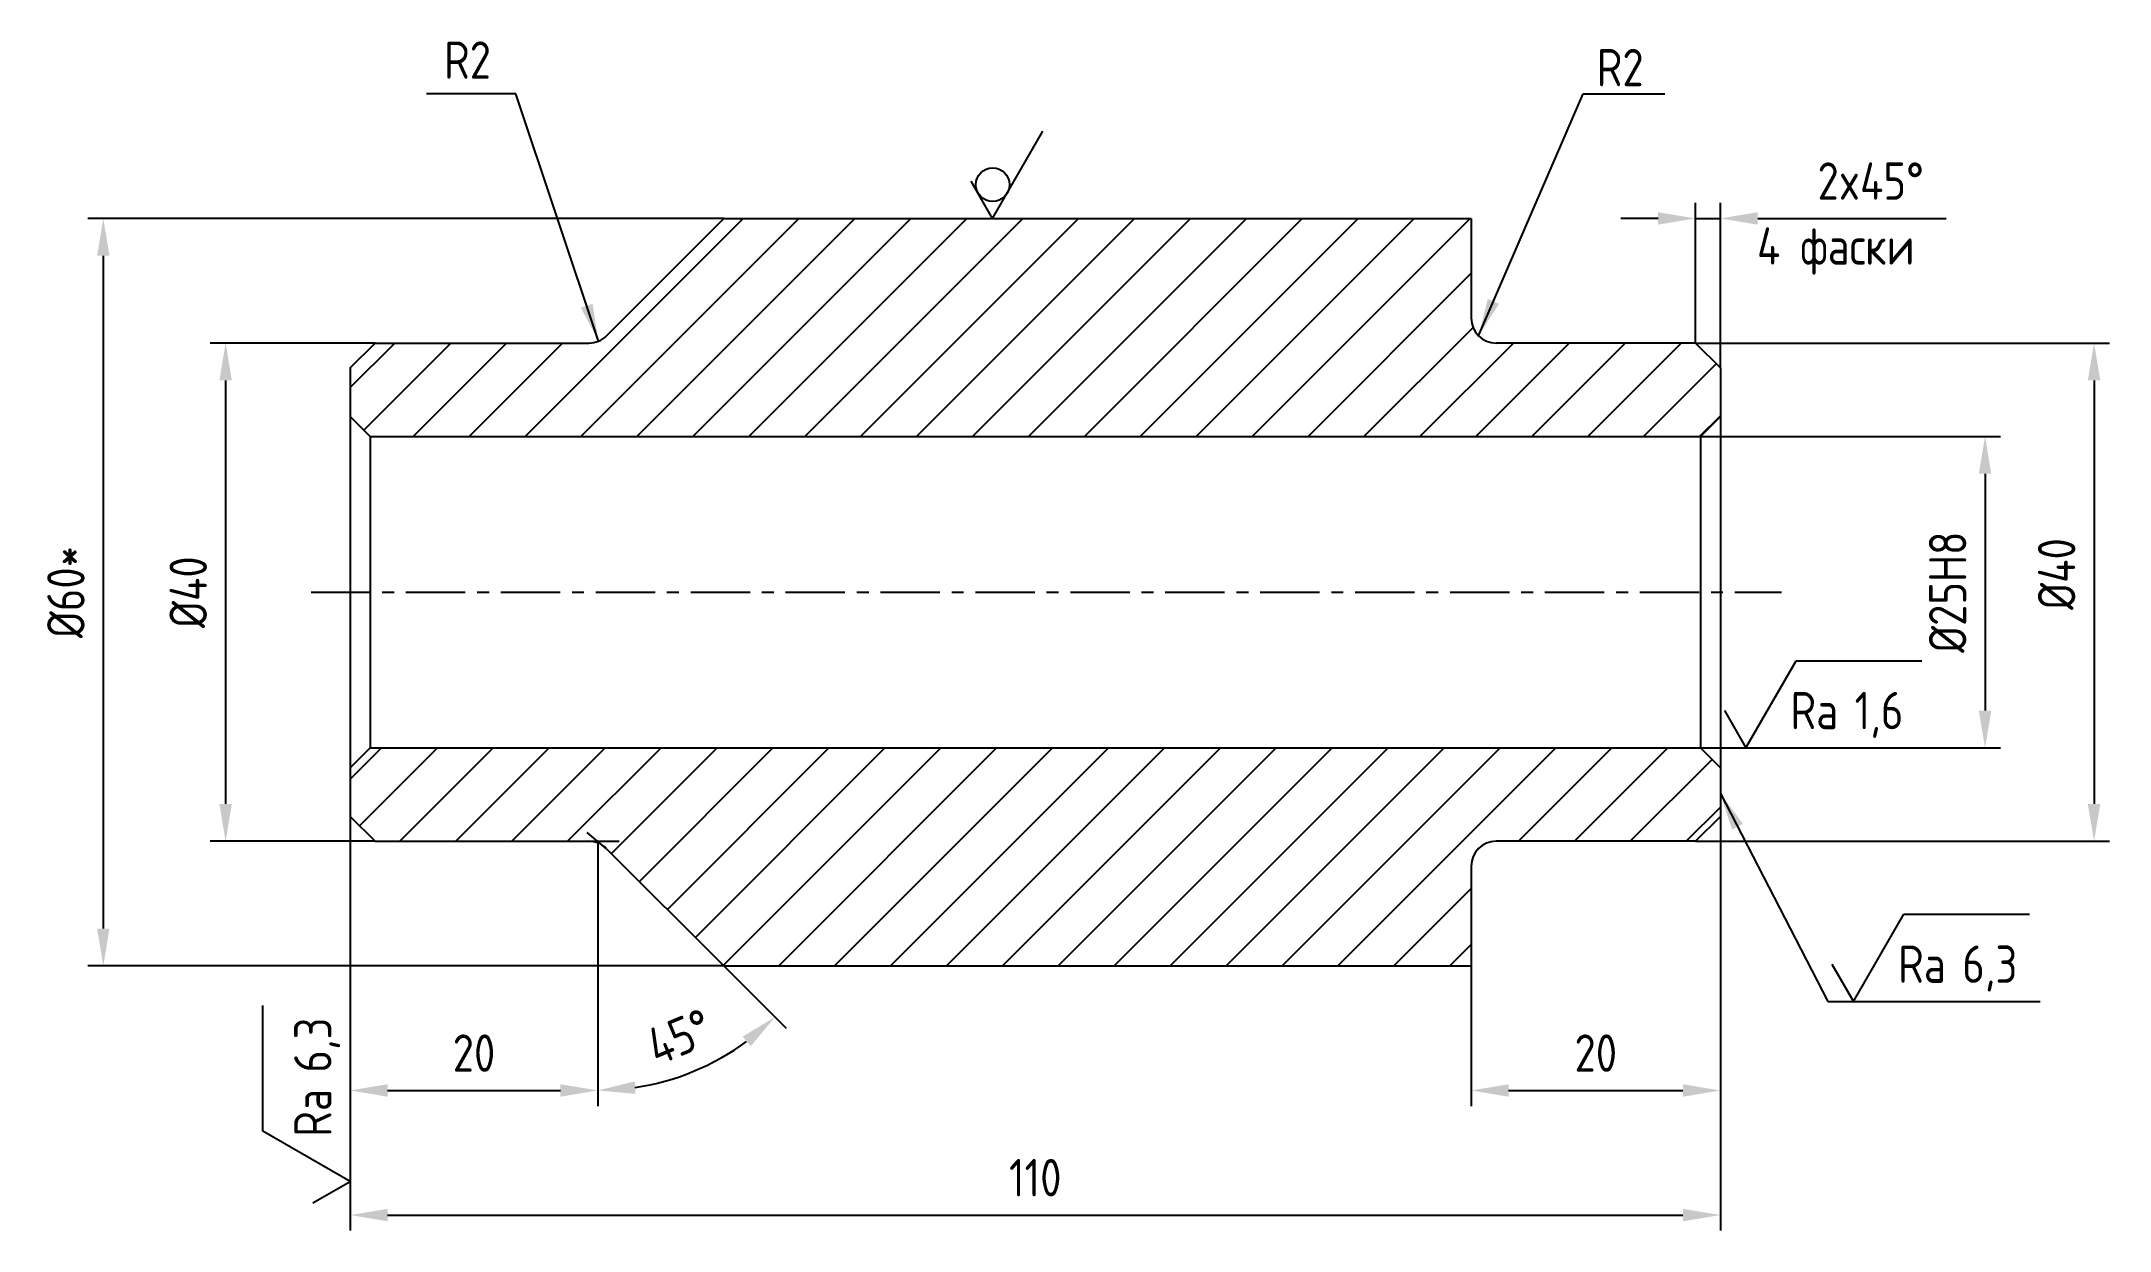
# Model space of a CAD drawing. Header units: millimetres. Extents: x 476 to 642, y 75 to 171.
import ezdxf

# ---------------------------------------------------------------- set-up
doc = ezdxf.new("R2010")
doc.units = ezdxf.units.MM
doc.header["$LTSCALE"] = 0.15
doc.linetypes.add('CENTER', pattern=[50.8, 31.75, -6.35, 6.35, -6.35])
for name, color, linetype in [('Bord', 1, 'Continuous'), ('Cen', 5, 'CENTER'), ('Cont', 6, 'Continuous'), ('Dim', 7, 'Continuous'), ('Hatch', 2, 'Continuous'), ('Text', 3, 'Continuous')]:
    doc.layers.add(name, color=color, linetype=linetype)
doc.styles.add('Style1', font='romans.shx', dxfattribs={"width": 0.8})
doc.dimstyles.new('LIN1', dxfattribs={"dimtxt": 3, "dimasz": 3, "dimexe": 1.25, "dimexo": 0, "dimgap": 1.5, "dimtad": 1, "dimdec": 1, "dimdsep": 46, "dimtxsty": 'Style1', "dimcen": 2.5, "dimclrt": 3, "dimadec": 0, "dimazin": 0, "dimtfac": 1, "dimtdec": 1, "dimtmove": 0, "dimatfit": 3, "dimfxl": 1, "dimarcsym": 0})

# ---------------------------------------------------------------- blocks, each defined once
blk = doc.blocks.new('*D6')
at = {"layer": 'Dim', "color": 0, "lineweight": -2, "transparency": 16777216}
for p, q in [((500.31, 86.48), (500.31, 75.23)), ((610.31, 86.48), (610.31, 75.23)), ((503.31, 76.48), (607.31, 76.48))]:
    blk.add_line(p, q, dxfattribs=at)
at = {"layer": 'Dim', "color": 0, "transparency": 16777216}
for points in [[(503.31, 76.98), (503.31, 75.98), (500.31, 76.48)], [(607.31, 76.98), (607.31, 75.98), (610.31, 76.48)]]:
    blk.add_solid(points, dxfattribs=at)
at = {"layer": 'Dim', "color": 3, "transparency": 16777216, "insert": (555.31, 79.48), "char_height": 3, "attachment_point": 5, "style": 'Style1'}
blk.add_mtext('110', dxfattribs=at)
blk = doc.blocks.new('*D7')
at = {"layer": 'Dim', "color": 0, "lineweight": -2, "transparency": 16777216}
for p, q in [((520.19, 106.48), (520.19, 85.23)), ((530.31, 96.48), (535.3, 91.49))]:
    blk.add_line(p, q, dxfattribs=at)
blk.add_arc((520.19, 106.6), 20.11, 278.5537, 306.4463, dxfattribs=at)
at = {"layer": 'Dim', "color": 0, "transparency": 16777216}
for points in [[(531.82, 90.8), (532.47, 90.04), (534.42, 92.38)], [(523.22, 86.21), (523.15, 87.21), (520.19, 86.48)]]:
    blk.add_solid(points, dxfattribs=at)
at = {"layer": 'Dim', "color": 3, "transparency": 16777216, "insert": (526.74, 90.79), "char_height": 3, "attachment_point": 5, "rotation": 22.5, "style": 'Style1'}
blk.add_mtext('45°', dxfattribs=at)
blk = doc.blocks.new('*D8')
at = {"layer": 'Dim', "color": 0, "lineweight": -2, "transparency": 16777216}
for p, q in [((530.31, 156.48), (479.24, 156.48)), ((480.49, 153.48), (480.49, 99.48)), ((530.31, 96.48), (479.24, 96.48))]:
    blk.add_line(p, q, dxfattribs=at)
at = {"layer": 'Dim', "color": 0, "transparency": 16777216}
for points in [[(479.99, 153.48), (480.99, 153.48), (480.49, 156.48)], [(479.99, 99.48), (480.99, 99.48), (480.49, 96.48)]]:
    blk.add_solid(points, dxfattribs=at)
at = {"layer": 'Dim', "color": 3, "transparency": 16777216, "insert": (477.49, 126.48), "char_height": 3, "attachment_point": 5, "rotation": 90, "style": 'Style1'}
blk.add_mtext('%%C60*', dxfattribs=at)
blk = doc.blocks.new('*D9')
at = {"layer": 'Dim', "color": 0, "lineweight": -2, "transparency": 16777216}
for p, q in [((502.31, 146.48), (489.06, 146.48)), ((490.31, 143.48), (490.31, 109.48)), ((502.31, 106.48), (489.06, 106.48))]:
    blk.add_line(p, q, dxfattribs=at)
at = {"layer": 'Dim', "color": 0, "transparency": 16777216}
for points in [[(489.81, 143.48), (490.81, 143.48), (490.31, 146.48)], [(489.81, 109.48), (490.81, 109.48), (490.31, 106.48)]]:
    blk.add_solid(points, dxfattribs=at)
at = {"layer": 'Dim', "color": 3, "transparency": 16777216, "insert": (487.31, 126.48), "char_height": 3, "attachment_point": 5, "rotation": 90, "style": 'Style1'}
blk.add_mtext('%%C40', dxfattribs=at)
blk = doc.blocks.new('*D10')
at = {"layer": 'Dim', "color": 0, "lineweight": -2, "transparency": 16777216}
for p, q in [((500.31, 108.48), (500.31, 85.23)), ((520.19, 106.48), (520.19, 85.23)), ((503.31, 86.48), (517.19, 86.48))]:
    blk.add_line(p, q, dxfattribs=at)
at = {"layer": 'Dim', "color": 0, "transparency": 16777216}
for points in [[(503.31, 86.98), (503.31, 85.98), (500.31, 86.48)], [(517.19, 86.98), (517.19, 85.98), (520.19, 86.48)]]:
    blk.add_solid(points, dxfattribs=at)
at = {"layer": 'Dim', "color": 3, "transparency": 16777216, "insert": (510.25, 89.48), "char_height": 3, "attachment_point": 5, "style": 'Style1'}
blk.add_mtext('20', dxfattribs=at)
blk = doc.blocks.new('SHERISO_03')
at = {"layer": 'Text'}
blk.add_line((4.04, 7), (14.12, 7), dxfattribs=at)
blk.add_lwpolyline([(-1.73, 3), (0, 0), (4.04, 7)], dxfattribs=at)
at = {"layer": 'Text', "style": 'Style1', "width": 0.8}
blk.add_text('Ra', height=3, dxfattribs=at).set_placement((3.58, 1.5))
blk.add_attdef('6,3', (8.73, 1.5), '', height=3, dxfattribs=at)
blk = doc.blocks.new('sherISO_09')
at = {"layer": 'Text'}
for q in [(4.04, 7), (-1.73, 3)]:
    blk.add_line((0, 0), q, dxfattribs=at)
blk.add_circle((0, 2.71), 1.35, dxfattribs=at)
blk = doc.blocks.new('*D11')
at = {"layer": 'Dim', "color": 0, "lineweight": -2, "transparency": 16777216}
for p, q in [((608.31, 146.48), (641.56, 146.48)), ((640.31, 143.48), (640.31, 109.48)), ((608.31, 106.48), (641.56, 106.48))]:
    blk.add_line(p, q, dxfattribs=at)
at = {"layer": 'Dim', "color": 0, "transparency": 16777216}
for points in [[(639.81, 143.48), (640.81, 143.48), (640.31, 146.48)], [(639.81, 109.48), (640.81, 109.48), (640.31, 106.48)]]:
    blk.add_solid(points, dxfattribs=at)
at = {"layer": 'Dim', "color": 3, "transparency": 16777216, "insert": (637.31, 127.94), "char_height": 3, "attachment_point": 5, "rotation": 90, "style": 'Style1'}
blk.add_mtext('%%C40', dxfattribs=at)
blk = doc.blocks.new('*D12')
at = {"layer": 'Dim', "color": 0, "lineweight": -2, "transparency": 16777216}
for p, q in [((608.71, 138.98), (632.81, 138.98)), ((631.56, 135.98), (631.56, 116.98)), ((608.71, 113.98), (632.81, 113.98))]:
    blk.add_line(p, q, dxfattribs=at)
at = {"layer": 'Dim', "color": 0, "transparency": 16777216}
for points in [[(631.06, 135.98), (632.06, 135.98), (631.56, 138.98)], [(631.06, 116.98), (632.06, 116.98), (631.56, 113.98)]]:
    blk.add_solid(points, dxfattribs=at)
at = {"layer": 'Dim', "color": 3, "transparency": 16777216, "insert": (628.56, 126.48), "char_height": 3, "attachment_point": 5, "rotation": 90, "style": 'Style1'}
blk.add_mtext('%%c25H8', dxfattribs=at)
blk = doc.blocks.new('*D13')
at = {"layer": 'Dim', "color": 0, "lineweight": -2, "transparency": 16777216}
for p, q in [((610.31, 108.48), (610.31, 85.23)), ((590.31, 96.48), (590.31, 85.23)), ((593.31, 86.48), (607.31, 86.48))]:
    blk.add_line(p, q, dxfattribs=at)
at = {"layer": 'Dim', "color": 0, "transparency": 16777216}
for points in [[(593.31, 86.98), (593.31, 85.98), (590.31, 86.48)], [(607.31, 86.98), (607.31, 85.98), (610.31, 86.48)]]:
    blk.add_solid(points, dxfattribs=at)
at = {"layer": 'Dim', "color": 3, "transparency": 16777216, "insert": (600.31, 89.48), "char_height": 3, "attachment_point": 5, "style": 'Style1'}
blk.add_mtext('20', dxfattribs=at)
blk = doc.blocks.new('SHERISO_04')
at = {"layer": 'Text'}
blk.add_line((4.04, 7), (14.12, 7), dxfattribs=at)
blk.add_lwpolyline([(-1.73, 3), (0, 0), (4.04, 7)], dxfattribs=at)
at = {"layer": 'Text', "style": 'Style1', "width": 0.8}
blk.add_text('Ra', height=3, dxfattribs=at).set_placement((3.58, 1.5))
blk.add_attdef('3,2', (8.73, 1.5), '', height=3, dxfattribs=at)
blk = doc.blocks.new('*D14')
at = {"layer": 'Dim', "color": 0, "lineweight": -2, "transparency": 16777216}
for p, q in [((605.31, 156.48), (602.31, 156.48)), ((608.31, 146.48), (608.31, 157.73)), ((608.31, 156.48), (610.31, 156.48)), ((610.31, 144.48), (610.31, 157.73)), ((613.31, 156.48), (628.45, 156.48))]:
    blk.add_line(p, q, dxfattribs=at)
at = {"layer": 'Dim', "color": 0, "transparency": 16777216}
for points in [[(605.31, 156.98), (605.31, 155.98), (608.31, 156.48)], [(613.31, 156.98), (613.31, 155.98), (610.31, 156.48)]]:
    blk.add_solid(points, dxfattribs=at)
at = {"layer": 'Dim', "color": 3, "transparency": 16777216, "insert": (622.38, 159.48), "char_height": 3, "attachment_point": 5, "style": 'Style1'}
blk.add_mtext('2x45%%D', dxfattribs=at)

msp = doc.modelspace()

# ---------------------------------------------------------------- hatches: boundary and pattern name
at = {"layer": 'Hatch'}
h = msp.add_hatch(dxfattribs=at)
h.set_pattern_fill('ANSI31', color=256, style=0)
h.set_pattern_definition([(45, (-1518.8346, -2953.874), (-2.245064, 2.245064), [])])
h.paths.add_polyline_path([(608.71, 138.98), (610.31, 140.58), (610.31, 144.48), (608.31, 146.48), (592.31, 146.48, -0.414214), (590.31, 148.48), (590.31, 156.48), (530.31, 156.48), (520.9, 147.07, -0.198912), (519.48, 146.48), (502.31, 146.48), (500.31, 144.48), (500.31, 140.58), (501.91, 138.98)])
h.paths.add_polyline_path([(590.31, 96.48), (590.31, 104.48, -0.414214), (592.31, 106.48), (608.31, 106.48), (610.31, 108.48), (610.31, 112.38), (608.71, 113.98), (501.91, 113.98), (500.31, 112.38), (500.31, 108.48), (502.31, 106.48), (519.48, 106.48), (520.19, 106.48), (520.62, 106.13, -0.045677), (520.9, 105.89), (530.31, 96.48)])

# ---------------------------------------------------------------- linework, layer by layer
at = {"layer": 'Bord'}
for p, q in [((520.9, 105.89), (519.33, 107.2)), ((519.48, 106.48), (521.9, 106.48))]:
    msp.add_line(p, q, dxfattribs=at)
at = {"layer": 'Cen'}
msp.add_line((497.17, 126.48), (615.23, 126.48), dxfattribs=at)
at = {"layer": 'Cont'}
for p, q in [((520.9, 147.07), (530.31, 156.48)), ((530.31, 156.48), (590.31, 156.48)), ((590.31, 156.48), (590.31, 148.48)), ((590.31, 156.48), (590.31, 148.48)), ((500.31, 144.48), (502.31, 146.48)), ((502.31, 146.48), (519.48, 146.48)), ((608.31, 146.48), (592.31, 146.48)), ((608.31, 146.48), (610.31, 144.48)), ((500.31, 144.48), (500.31, 108.48)), ((610.31, 144.48), (610.31, 108.48)), ((501.91, 138.98), (500.31, 140.58)), ((608.71, 138.98), (610.31, 140.58)), ((501.91, 138.98), (608.71, 138.98)), ((501.91, 138.98), (501.91, 113.98)), ((608.71, 138.98), (608.71, 113.98)), ((501.91, 113.98), (500.31, 112.38)), ((501.91, 113.98), (608.71, 113.98)), ((608.71, 113.98), (610.31, 112.38)), ((500.31, 108.48), (502.31, 106.48)), ((608.31, 106.48), (610.31, 108.48)), ((502.31, 106.48), (519.48, 106.48)), ((608.31, 106.48), (592.31, 106.48)), ((520.9, 105.89), (530.31, 96.48)), ((590.31, 104.48), (590.31, 96.48)), ((590.31, 104.48), (590.31, 96.48)), ((530.31, 96.48), (590.31, 96.48))]:
    msp.add_line(p, q, dxfattribs=at)
for centre, start, end in [((592.31, 148.48), 180, 270), ((519.48, 148.48), 270, 315), ((519.48, 104.48), 45, 90), ((592.31, 104.48), 90, 180)]:
    msp.add_arc(centre, 2, start, end, dxfattribs=at)

# ---------------------------------------------------------------- block references
at = {"layer": 'Dim'}
for name, p, values in [('SHERISO_04', (612.36, 113.98), {'3,2': '1,6'}), ('SHERISO_03', (621, 93.62), {'6,3': '6,3'})]:
    msp.add_blockref(name, p, dxfattribs=at).add_auto_attribs(values)
at = {"layer": 'Dim', "rotation": 90}
msp.add_blockref('SHERISO_03', (500.31, 79.18), dxfattribs=at).add_auto_attribs({'6,3': '6,3'})
at = {"layer": 'Hatch'}
msp.add_blockref('sherISO_09', (551.89, 156.48), dxfattribs=at)

# ---------------------------------------------------------------- texts
at = {"layer": 'Text', "style": 'Style1', "width": 0.8}
for s, p in [('R2', (507.84, 167.69)), ('R2', (600.38, 167.09)), ('4 фаски', (613.25, 152.77))]:
    msp.add_text(s, height=3, dxfattribs=at).set_placement(p)

# ---------------------------------------------------------------- dimensions: what is measured, and where the dimension line sits
at = {"layer": 'Dim'}
dim = msp.add_linear_dim(base=(608.31, 156.48), p1=(610.31, 144.48), p2=(608.31, 146.48), text='<>x45%%D', dimstyle='LIN1', dxfattribs=at)
dim.commit()
dim.dimension.update_dxf_attribs({"geometry": '*D14', "text_midpoint": (622.38, 156.48), "dimtype": 160})
for base, p1, p2, text, picture, middle in [((480.49, 96.48), (530.31, 156.48), (530.31, 96.48), '%%C<>*', '*D8', (480.49, 126.48)), ((640.31, 106.48), (608.31, 146.48), (608.31, 106.48), '%%C<>', '*D11', (640.31, 127.94))]:
    dim = msp.add_linear_dim(base=base, p1=p1, p2=p2, angle=90, text=text, dimstyle='LIN1', dxfattribs=at)
    dim.commit()
    dim.dimension.update_dxf_attribs({"geometry": picture, "text_midpoint": middle, "dimtype": 160})
for base, p1, p2, text, picture, middle in [((490.31, 106.48), (502.31, 146.48), (502.31, 106.48), '%%C<>', '*D9', (487.31, 126.48)), ((631.56, 113.98), (608.71, 138.98), (608.71, 113.98), '%%c<>H8', '*D12', (628.56, 126.48))]:
    dim = msp.add_linear_dim(base=base, p1=p1, p2=p2, angle=90, text=text, dimstyle='LIN1', dxfattribs=at)
    dim.commit()
    dim.dimension.update_dxf_attribs({"geometry": picture, "text_midpoint": middle})
dim = msp.add_angular_dim_2l(base=(525.4, 87.17), line1=((520.9, 105.89), (530.31, 96.48)), line2=((520.19, 106.48), (520.19, 113.98)), dimstyle='LIN1', override={"dimadec": 1, "dimazin": 2}, dxfattribs=at)
dim.commit()
dim.dimension.update_dxf_attribs({"geometry": '*D7', "text_midpoint": (526.74, 90.79)})
dim = msp.add_linear_dim(base=(520.19, 86.48), p1=(500.31, 108.48), p2=(520.19, 106.48), text='20', dimstyle='LIN1', dxfattribs=at)
dim.commit()
dim.dimension.update_dxf_attribs({"geometry": '*D10', "text_midpoint": (510.25, 89.48)})
for base, p1, p2, picture, middle in [((610.31, 86.48), (590.31, 96.48), (610.31, 108.48), '*D13', (600.31, 89.48)), ((610.31, 76.48), (500.31, 86.48), (610.31, 86.48), '*D6', (555.31, 79.48))]:
    dim = msp.add_linear_dim(base=base, p1=p1, p2=p2, dimstyle='LIN1', dxfattribs=at)
    dim.commit()
    dim.dimension.update_dxf_attribs({"geometry": picture, "text_midpoint": middle})

# ---------------------------------------------------------------- leaders
for points in [[(520.25, 146.63), (513.6, 166.48), (506.44, 166.48)], [(590.9, 147.07), (599.29, 166.48), (605.84, 166.48)], [(610.31, 110.32), (618.95, 93.62), (635.99, 93.62)]]:
    msp.add_leader(points, dimstyle='LIN1', dxfattribs=at)

doc.saveas('drawing.dxf')
